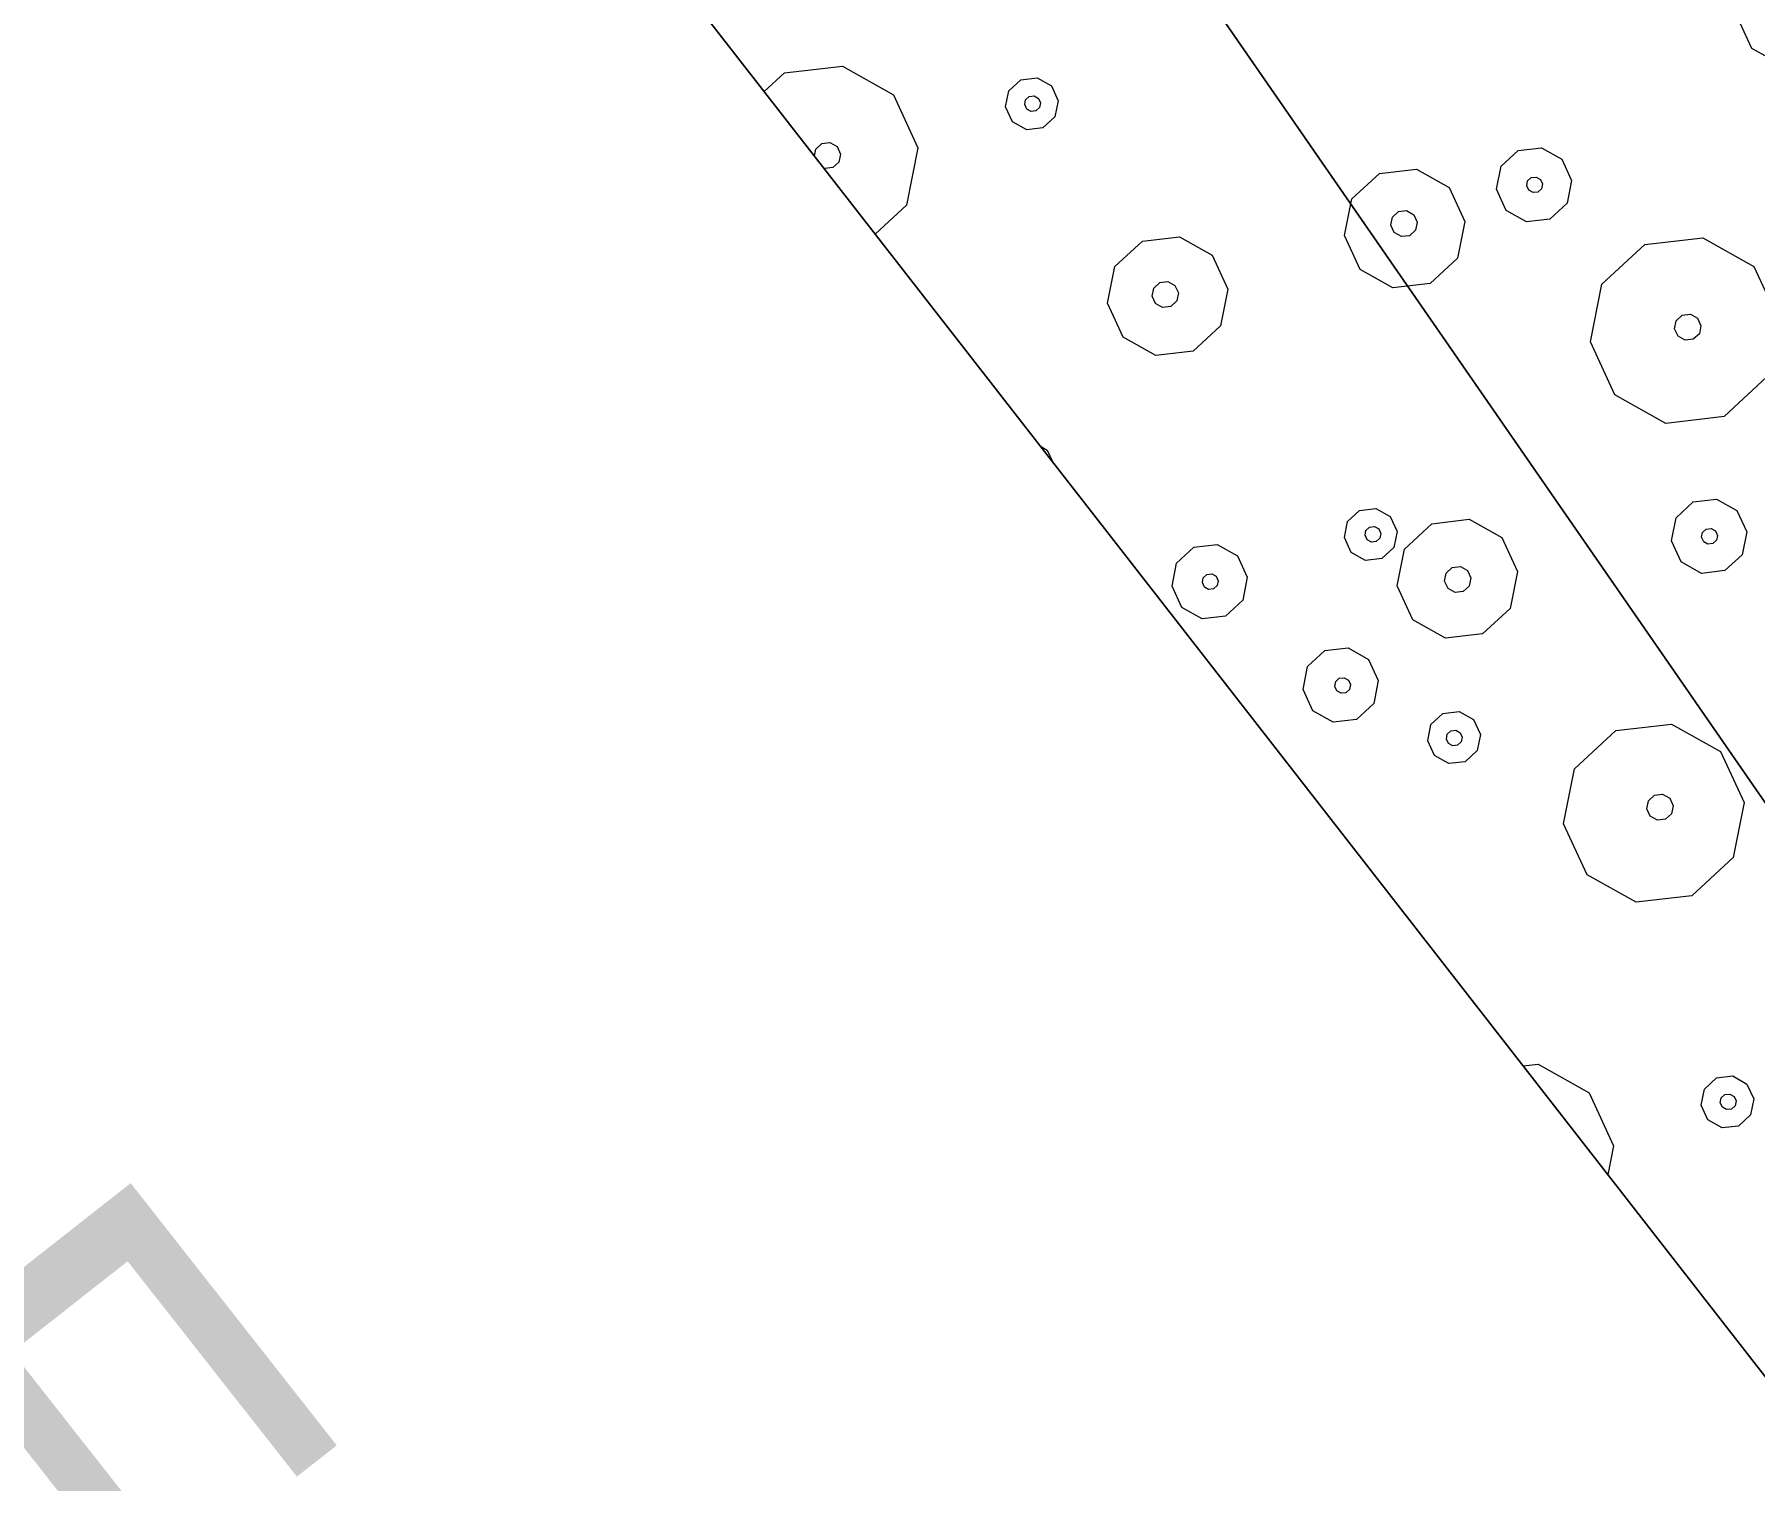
# Model space of a CAD drawing. Header units: metres. Extents: x -2858 to 512, y -1995 to 1252.
# Drawn here: x -460.378 to -456.744, y -161.776 to -158.72 of the extents above; entities that cross this region are included whole.
import ezdxf
from ezdxf.enums import TextEntityAlignment as Align

# ---------------------------------------------------------------- set-up
doc = ezdxf.new("R2010")
doc.units = ezdxf.units.M
for name, color, linetype in [('Calque commun', 7, 'Continuous'), ('Calque11', 7, 'Continuous'), ('Textes', 7, 'Continuous')]:
    doc.layers.add(name, color=color, linetype=linetype)
doc.styles.add('Arial23', font='arial.ttf', dxfattribs={"height": 0.589851})

# ---------------------------------------------------------------- blocks, each defined once
blk = doc.blocks.new('geometrebondepartleger')
at = {"layer": 'Calque11', "color": 7, "linetype": 'Continuous', "lineweight": 9}
blk.add_line((150.3457, 147.4392, 79), (130.1803, 35.9078, 79), dxfattribs=at)
blk = doc.blocks.new('pattern')
at = {"layer": 'Calque commun', "color": 54, "linetype": 'Continuous', "lineweight": 9}
for p, q in [((72.1297, 93.8731), (72.1595, 93.8907)), ((72.1595, 93.8907), (72.1939, 93.8874)), ((72.1939, 93.8874), (72.2199, 93.8645)), ((72.1159, 93.8414), (72.1297, 93.8731)), ((72.1537, 93.8385), (72.1578, 93.848)), ((72.1578, 93.848), (72.1667, 93.8533)), ((72.1667, 93.8533), (72.1771, 93.8523)), ((72.1771, 93.8523), (72.1849, 93.8454)), ((72.1849, 93.8454), (72.1871, 93.8353)), ((72.2199, 93.8645), (72.2274, 93.8307)), ((72.1234, 93.8076), (72.1159, 93.8414)), ((72.1559, 93.8284), (72.1537, 93.8385)), ((72.1637, 93.8215), (72.1559, 93.8284)), ((72.174, 93.8205), (72.1637, 93.8215)), ((72.183, 93.8258), (72.174, 93.8205)), ((72.1871, 93.8353), (72.183, 93.8258)), ((72.2274, 93.8307), (72.2136, 93.799)), ((72.1494, 93.7847), (72.1234, 93.8076)), ((72.1838, 93.7814), (72.1494, 93.7847)), ((72.2136, 93.799), (72.1838, 93.7814)), ((72.4014, 93.7188), (72.4548, 93.7503)), ((72.3522, 93.6054), (72.4014, 93.7188)), ((72.3791, 93.4847), (72.3522, 93.6054)), ((71.6769, 93.4401), (71.7791, 93.5004)), ((71.7791, 93.5004), (71.8972, 93.4892)), ((71.8972, 93.4892), (71.9862, 93.4107)), ((72.403, 93.4636), (72.3791, 93.4847)), ((71.6297, 93.3312), (71.6769, 93.4401)), ((71.9862, 93.4107), (72.012, 93.2948)), ((71.7819, 93.3329), (71.7968, 93.3417)), ((71.7968, 93.3417), (71.814, 93.3401)), ((71.814, 93.3401), (71.827, 93.3286)), ((71.6555, 93.2154), (71.6297, 93.3312)), ((71.775, 93.317), (71.7819, 93.3329)), ((71.7787, 93.3001), (71.775, 93.317)), ((71.7917, 93.2887), (71.7787, 93.3001)), ((71.8307, 93.3117), (71.8238, 93.2958)), ((71.827, 93.3286), (71.8307, 93.3117)), ((71.8089, 93.287), (71.7917, 93.2887)), ((71.8238, 93.2958), (71.8089, 93.287)), ((72.012, 93.2948), (71.9647, 93.186)), ((71.7444, 93.1369), (71.6555, 93.2154)), ((71.9647, 93.186), (71.8626, 93.1256)), ((71.8626, 93.1256), (71.7444, 93.1369)), ((71.2472, 93.0628), (71.2898, 93.0879)), ((71.2898, 93.0879), (71.339, 93.0832)), ((71.339, 93.0832), (71.3761, 93.0505)), ((71.2276, 93.0174), (71.2472, 93.0628)), ((71.3761, 93.0505), (71.3868, 93.0022)), ((71.2383, 92.9691), (71.2276, 93.0174)), ((71.2898, 93.0123), (71.2939, 93.0218)), ((71.292, 93.0021), (71.2898, 93.0123)), ((71.2939, 93.0218), (71.3028, 93.0271)), ((71.3028, 93.0271), (71.3132, 93.0261)), ((71.3132, 93.0261), (71.321, 93.0192)), ((71.3232, 93.0091), (71.3191, 92.9995)), ((71.321, 93.0192), (71.3232, 93.0091)), ((71.2998, 92.9953), (71.292, 93.0021)), ((71.3101, 92.9943), (71.2998, 92.9953)), ((71.3191, 92.9995), (71.3101, 92.9943)), ((71.3868, 93.0022), (71.3672, 92.9568)), ((71.2754, 92.9364), (71.2383, 92.9691)), ((71.3246, 92.9317), (71.2754, 92.9364)), ((71.3672, 92.9568), (71.3246, 92.9317)), ((71.9416, 92.9292), (71.9714, 92.9468)), ((71.9714, 92.9468), (72.0058, 92.9435)), ((72.0058, 92.9435), (72.0318, 92.9206)), ((71.9278, 92.8974), (71.9416, 92.9292)), ((71.9672, 92.8947), (71.9714, 92.9042)), ((71.9714, 92.9042), (71.9803, 92.9095)), ((71.9803, 92.9095), (71.9906, 92.9085)), ((71.9906, 92.9085), (71.9984, 92.9016)), ((71.9984, 92.9016), (72.0007, 92.8915)), ((72.0318, 92.9206), (72.0393, 92.8868)), ((70.9746, 92.8764), (71.0977, 92.8647)), ((71.0977, 92.8647), (71.1903, 92.7829)), ((71.9353, 92.8636), (71.9278, 92.8974)), ((71.9613, 92.8407), (71.9353, 92.8636)), ((71.9695, 92.8845), (71.9672, 92.8947)), ((71.9773, 92.8777), (71.9695, 92.8845)), ((71.9876, 92.8767), (71.9773, 92.8777)), ((71.9965, 92.882), (71.9876, 92.8767)), ((72.0007, 92.8915), (71.9965, 92.882)), ((72.0393, 92.8868), (72.0255, 92.855)), ((71.9957, 92.8374), (71.9613, 92.8407)), ((72.0255, 92.855), (71.9957, 92.8374)), ((70.819, 92.7002), (70.8682, 92.8136)), ((71.6328, 92.7581), (71.7009, 92.7983)), ((71.7009, 92.7983), (71.7797, 92.7908)), ((71.7797, 92.7908), (71.839, 92.7385)), ((71.1903, 92.7829), (71.2172, 92.6622)), ((71.6014, 92.6856), (71.6328, 92.7581)), ((71.839, 92.7385), (71.8562, 92.6613)), ((70.8459, 92.5795), (70.819, 92.7002)), ((70.9802, 92.6844), (70.9871, 92.7003)), ((70.984, 92.6675), (70.9802, 92.6844)), ((70.9871, 92.7003), (71.002, 92.7091)), ((71.002, 92.7091), (71.0193, 92.7075)), ((71.0193, 92.7075), (71.0322, 92.696)), ((71.0322, 92.696), (71.036, 92.6791)), ((71.6186, 92.6083), (71.6014, 92.6856)), ((71.7016, 92.6779), (71.7085, 92.6937)), ((71.7085, 92.6937), (71.7234, 92.7025)), ((71.7234, 92.7025), (71.7406, 92.7009)), ((71.7406, 92.7009), (71.7536, 92.6894)), ((71.7536, 92.6894), (71.7573, 92.6726)), ((71.9809, 92.6471), (72.0005, 92.6925)), ((72.0005, 92.6925), (72.0431, 92.7176)), ((72.0431, 92.7176), (72.0923, 92.7129)), ((72.0923, 92.7129), (72.1294, 92.6802)), ((70.997, 92.6561), (70.984, 92.6675)), ((71.0142, 92.6544), (70.997, 92.6561)), ((71.0291, 92.6632), (71.0142, 92.6544)), ((71.036, 92.6791), (71.0291, 92.6632)), ((71.2172, 92.6622), (71.1681, 92.5488)), ((71.7054, 92.661), (71.7016, 92.6779)), ((71.7183, 92.6495), (71.7054, 92.661)), ((71.7355, 92.6479), (71.7183, 92.6495)), ((71.7505, 92.6567), (71.7355, 92.6479)), ((71.7573, 92.6726), (71.7505, 92.6567)), ((71.8562, 92.6613), (71.8247, 92.5887)), ((71.9916, 92.5989), (71.9809, 92.6471)), ((72.0418, 92.6449), (72.0459, 92.6545)), ((72.0459, 92.6545), (72.0548, 92.6597)), ((72.0548, 92.6597), (72.0652, 92.6588)), ((72.0652, 92.6588), (72.073, 92.6519)), ((72.073, 92.6519), (72.0752, 92.6417)), ((72.1294, 92.6802), (72.1402, 92.632)), ((72.044, 92.6348), (72.0418, 92.6449)), ((72.0518, 92.6279), (72.044, 92.6348)), ((72.0622, 92.6269), (72.0518, 92.6279)), ((72.0711, 92.6322), (72.0622, 92.6269)), ((72.0752, 92.6417), (72.0711, 92.6322)), ((72.1402, 92.632), (72.1205, 92.5866)), ((70.9386, 92.4977), (70.8459, 92.5795)), ((71.6779, 92.556), (71.6186, 92.6083)), ((71.8247, 92.5887), (71.7566, 92.5485)), ((72.0287, 92.5661), (71.9916, 92.5989)), ((72.1205, 92.5866), (72.0779, 92.5615)), ((71.1681, 92.5488), (71.0616, 92.486)), ((71.7566, 92.5485), (71.6779, 92.556)), ((72.0779, 92.5615), (72.0287, 92.5661)), ((70.453, 92.5055), (70.4788, 92.3896)), ((71.7254, 92.4799), (71.7392, 92.5117)), ((71.7392, 92.5117), (71.769, 92.5293)), ((71.769, 92.5293), (71.8034, 92.526)), ((71.8034, 92.526), (71.8294, 92.5031)), ((71.8294, 92.5031), (71.8369, 92.4693)), ((71.0616, 92.486), (70.9386, 92.4977)), ((71.7329, 92.4461), (71.7254, 92.4799)), ((71.761, 92.4795), (71.7652, 92.4891)), ((71.7633, 92.4694), (71.761, 92.4795)), ((71.7711, 92.4625), (71.7633, 92.4694)), ((71.7652, 92.4891), (71.7741, 92.4943)), ((71.7741, 92.4943), (71.7844, 92.4933)), ((71.7904, 92.4668), (71.7814, 92.4615)), ((71.7844, 92.4933), (71.7922, 92.4865)), ((71.7945, 92.4763), (71.7904, 92.4668)), ((71.7922, 92.4865), (71.7945, 92.4763)), ((71.8369, 92.4693), (71.8231, 92.4375)), ((71.7589, 92.4232), (71.7329, 92.4461)), ((71.7814, 92.4615), (71.7711, 92.4625)), ((71.8231, 92.4375), (71.7933, 92.4199)), ((71.7933, 92.4199), (71.7589, 92.4232)), ((70.4788, 92.3896), (70.4316, 92.2808)), ((72.0225, 92.3407), (72.065, 92.3658)), ((72.065, 92.3658), (72.1143, 92.3611)), ((72.1143, 92.3611), (72.1513, 92.3284)), ((72.0028, 92.2953), (72.0225, 92.3407)), ((72.1513, 92.3284), (72.1621, 92.2801)), ((70.9209, 92.2466), (70.9406, 92.292)), ((70.9406, 92.292), (70.9832, 92.3171)), ((70.9832, 92.3171), (71.0324, 92.3125)), ((71.0324, 92.3125), (71.0695, 92.2797)), ((72.0136, 92.247), (72.0028, 92.2953)), ((72.065, 92.2902), (72.0691, 92.2997)), ((72.0673, 92.28), (72.065, 92.2902)), ((72.0691, 92.2997), (72.0781, 92.305)), ((72.0781, 92.305), (72.0884, 92.304)), ((72.0884, 92.304), (72.0962, 92.2971)), ((72.0984, 92.287), (72.0943, 92.2775)), ((72.0962, 92.2971), (72.0984, 92.287)), ((70.9317, 92.1984), (70.9209, 92.2466)), ((70.9831, 92.2415), (70.9872, 92.251)), ((70.9872, 92.251), (70.9962, 92.2563)), ((70.9962, 92.2563), (71.0065, 92.2553)), ((71.0065, 92.2553), (71.0143, 92.2485)), ((71.0143, 92.2485), (71.0166, 92.2383)), ((71.0695, 92.2797), (71.0802, 92.2315)), ((72.0506, 92.2143), (72.0136, 92.247)), ((72.075, 92.2732), (72.0673, 92.28)), ((72.0854, 92.2722), (72.075, 92.2732)), ((72.0943, 92.2775), (72.0854, 92.2722)), ((72.1621, 92.2801), (72.1424, 92.2347)), ((70.9854, 92.2314), (70.9831, 92.2415)), ((70.9932, 92.2245), (70.9854, 92.2314)), ((71.0035, 92.2235), (70.9932, 92.2245)), ((71.0124, 92.2288), (71.0035, 92.2235)), ((71.0166, 92.2383), (71.0124, 92.2288)), ((71.0802, 92.2315), (71.0605, 92.1861)), ((71.1556, 92.1816), (71.2238, 92.2219)), ((71.2238, 92.2219), (71.3025, 92.2144)), ((71.3025, 92.2144), (71.3618, 92.162)), ((72.0998, 92.2096), (72.0506, 92.2143)), ((72.1424, 92.2347), (72.0998, 92.2096)), ((70.9687, 92.1657), (70.9317, 92.1984)), ((71.0605, 92.1861), (71.018, 92.161)), ((71.1242, 92.1091), (71.1556, 92.1816)), ((71.018, 92.161), (70.9687, 92.1657)), ((71.3618, 92.162), (71.379, 92.0848)), ((71.1414, 92.0318), (71.1242, 92.1091)), ((71.2172, 92.0917), (71.2241, 92.1076)), ((71.2241, 92.1076), (71.239, 92.1164)), ((71.239, 92.1164), (71.2562, 92.1147)), ((71.2562, 92.1147), (71.2691, 92.1033)), ((71.2691, 92.1033), (71.2729, 92.0864)), ((71.2209, 92.0748), (71.2172, 92.0917)), ((71.2339, 92.0634), (71.2209, 92.0748)), ((71.266, 92.0705), (71.2511, 92.0617)), ((71.2729, 92.0864), (71.266, 92.0705)), ((71.379, 92.0848), (71.3475, 92.0122)), ((71.2007, 91.9795), (71.1414, 92.0318)), ((71.2511, 92.0617), (71.2339, 92.0634)), ((71.3475, 92.0122), (71.2794, 91.972)), ((71.2794, 91.972), (71.2007, 91.9795)), ((71.5962, 91.9041), (71.6643, 91.9443)), ((71.6643, 91.9443), (71.7431, 91.9368)), ((71.7431, 91.9368), (71.8024, 91.8844)), ((71.5648, 91.8315), (71.5962, 91.9041)), ((71.8024, 91.8844), (71.8196, 91.8072)), ((72.1041, 91.8466), (72.1153, 91.8725)), ((72.1077, 91.8304), (72.1041, 91.8466)), ((71.582, 91.7543), (71.5648, 91.8315)), ((71.6652, 91.8156), (71.6721, 91.8315)), ((71.6689, 91.7988), (71.6652, 91.8156)), ((71.6721, 91.8315), (71.687, 91.8403)), ((71.687, 91.8403), (71.7042, 91.8387)), ((71.7042, 91.8387), (71.7172, 91.8272)), ((71.7209, 91.8103), (71.714, 91.7945)), ((71.7172, 91.8272), (71.7209, 91.8103)), ((71.6819, 91.7873), (71.6689, 91.7988)), ((71.6991, 91.7857), (71.6819, 91.7873)), ((71.714, 91.7945), (71.6991, 91.7857)), ((71.8196, 91.8072), (71.7881, 91.7346)), ((71.6413, 91.7019), (71.582, 91.7543)), ((71.72, 91.6944), (71.6413, 91.7019)), ((71.7881, 91.7346), (71.72, 91.6944)), ((71.539, 91.3716), (71.5688, 91.3891)), ((71.5688, 91.3891), (71.6032, 91.3859)), ((71.6032, 91.3859), (71.6292, 91.363)), ((71.5252, 91.3398), (71.539, 91.3716)), ((71.5327, 91.306), (71.5252, 91.3398)), ((71.563, 91.337), (71.5671, 91.3465)), ((71.5653, 91.3268), (71.563, 91.337)), ((71.5671, 91.3465), (71.5761, 91.3518)), ((71.5761, 91.3518), (71.5864, 91.3508)), ((71.5864, 91.3508), (71.5942, 91.3439)), ((71.5942, 91.3439), (71.5964, 91.3338)), ((71.6292, 91.363), (71.6367, 91.3292)), ((71.5587, 91.2831), (71.5327, 91.306)), ((71.573, 91.3199), (71.5653, 91.3268)), ((71.5834, 91.319), (71.573, 91.3199)), ((71.5923, 91.3242), (71.5834, 91.319)), ((71.5964, 91.3338), (71.5923, 91.3242)), ((71.6367, 91.3292), (71.6229, 91.2974)), ((71.5931, 91.2798), (71.5587, 91.2831)), ((71.6229, 91.2974), (71.5931, 91.2798)), ((71.8107, 91.2172), (71.9171, 91.2801)), ((71.9171, 91.2801), (72.0067, 91.2715)), ((71.7615, 91.1038), (71.8107, 91.2172)), ((71.7884, 90.9832), (71.7615, 91.1038)), ((71.9227, 91.0881), (71.9296, 91.104)), ((71.9265, 91.0712), (71.9227, 91.0881)), ((71.9296, 91.104), (71.9445, 91.1127)), ((71.9445, 91.1127), (71.9618, 91.1111)), ((71.9618, 91.1111), (71.9747, 91.0996)), ((71.9747, 91.0996), (71.9752, 91.0975)), ((71.9395, 91.0597), (71.9265, 91.0712)), ((71.9567, 91.0581), (71.9395, 91.0597)), ((71.9694, 91.0656), (71.9567, 91.0581)), ((71.8811, 90.9013), (71.7884, 90.9832)), ((71.9387, 90.8958), (71.8811, 90.9013))]:
    blk.add_line(p, q, dxfattribs=at)
at = {"layer": 'Calque commun', "color": 7, "linetype": 'Continuous', "lineweight": 9}
mesh = blk.add_polyface(dxfattribs=at)
corners = [(70.8497, 113.5412), (53.8349, 19.1692), (74.7282, 106.3237), (76.0435, 113.5984), (74.769, 106.1763), (58.8077, 18.2701), (114.1703, 105.207), (114.1703, 98.5387)]
mesh.append_faces([[corners[k] for k in face] for face in [(3, 4, 6)]], dxfattribs={"vtx0": -1, "vtx1": -1, "color": 7})
mesh.append_faces([[corners[k] for k in face] for face in [(3, 2, 4)]], dxfattribs={"vtx0": -1, "vtx2": -1, "color": 7})
mesh.append_faces([[corners[k] for k in face] for face in [(5, 2, 1)]], dxfattribs={"vtx1": -1, "color": 7})
mesh.append_faces([[corners[k] for k in face] for face in [(0, 1, 2), (3, 0, 2)]], dxfattribs={"vtx1": -1, "vtx2": -1, "color": 7})
mesh.append_faces([[corners[k] for k in face] for face in [(4, 7, 6)]], dxfattribs={"vtx2": -1, "color": 7})

msp = doc.modelspace()

# ---------------------------------------------------------------- block references
at = {"layer": 'Calque commun', "color": 0, "linetype": 'ByBlock', "lineweight": -2, "rotation": 228.1617603435354}
for name, p in [('geometrebondepartleger', (-440.1616, 15.2632)), ('pattern', (-478.5712, -44.6144))]:
    msp.add_blockref(name, p, dxfattribs=at)

# ---------------------------------------------------------------- texts
at = {"layer": 'Textes', "color": 5, "linetype": 'ByBlock', "lineweight": -2, "style": 'Arial23'}
msp.add_text('HAIE EXISTANTE DU STADE', height=0.966411, rotation=308.1618, dxfattribs=at).set_placement((-471.9371, -148.2132), align=Align.BOTTOM_LEFT)

doc.saveas('drawing.dxf')
